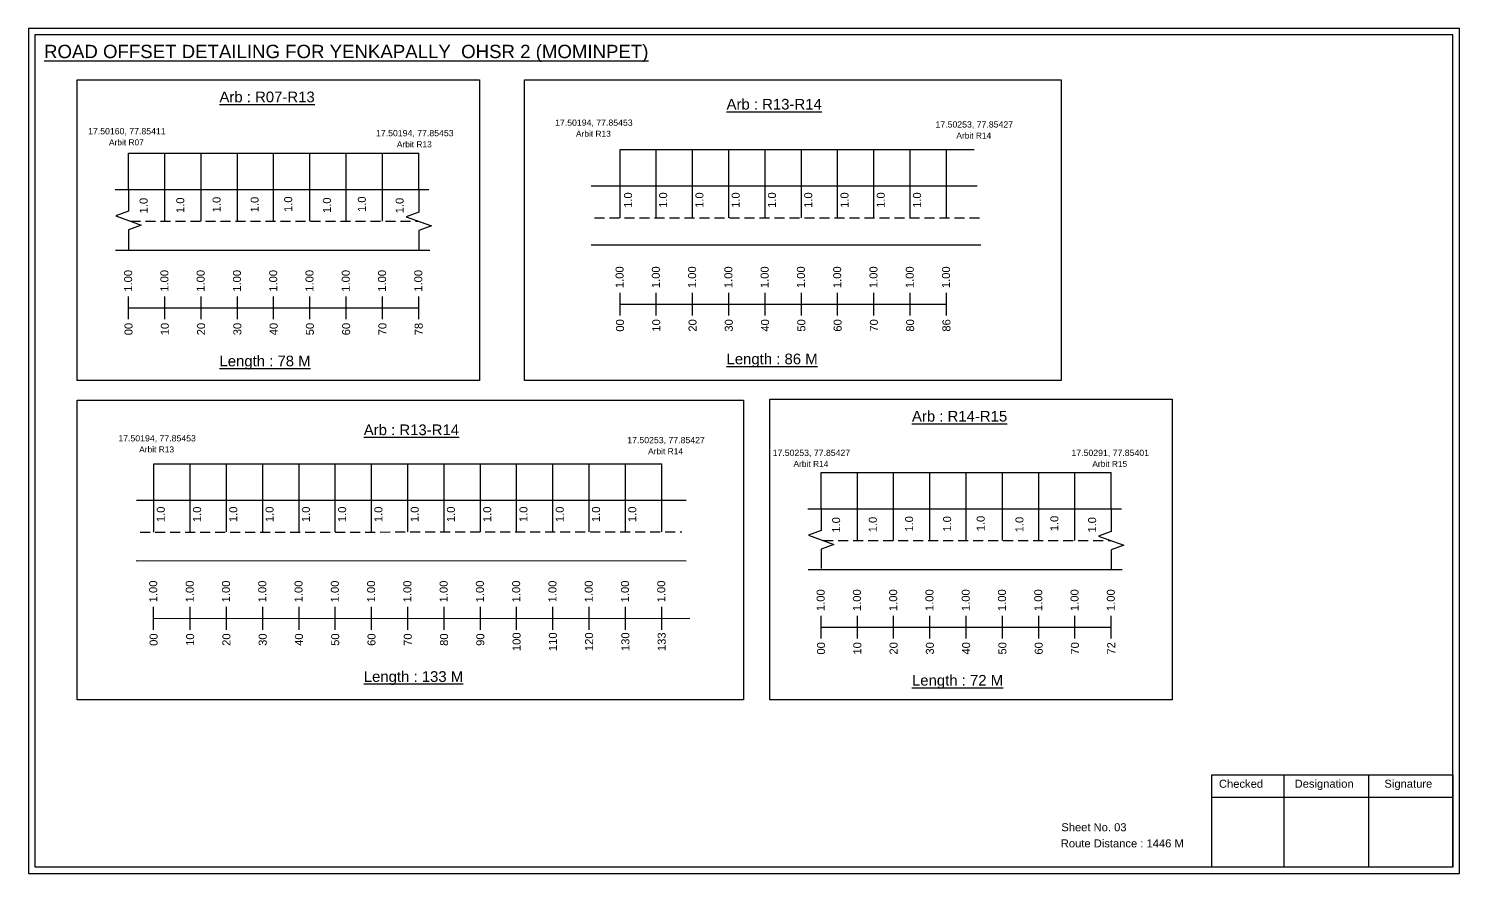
# Model space of a CAD drawing. Header units: inches. Extents: x 1316 to 4752, y 533 to 3817.
# Drawn here: x 2874 to 3411, y 533 to 850 of the extents above; entities that cross this region are included whole.
import ezdxf

# ---------------------------------------------------------------- set-up
doc = ezdxf.new("R2010")
doc.units = ezdxf.units.IN
doc.header["$MEASUREMENT"] = 0
doc.linetypes.add('DASHED2', pattern=[0.375, 0.25, -0.125])
doc.layers.add('PDF_Geometry', color=7, linetype='Continuous')
doc.layers.add('PDF_Text', color=5, linetype='Continuous')
doc.styles.add('PDF Arial', font='arial.ttf')
doc.styles.get("Standard").update_dxf_attribs({"font": 'arial.ttf'})

msp = doc.modelspace()

# ---------------------------------------------------------------- linework, layer by layer
at = {"color": 5}
for p, q in [((2911.71, 803.17), (3020.51, 803.17)), ((3095.98, 804.53), (3228.76, 804.53)), ((2921.22, 686.73), (3111.62, 686.73)), ((3171.37, 683.46), (3280.17, 683.46))]:
    msp.add_line(p, q, dxfattribs=at)
for p, q in [((2911.71, 789.53), (2911.71, 803.17)), ((2925.31, 777.64), (2925.31, 803.17)), ((2938.91, 777.64), (2938.91, 803.17)), ((2952.51, 777.64), (2952.51, 803.17)), ((2966.11, 777.64), (2966.11, 803.17)), ((2979.71, 777.64), (2979.71, 803.17)), ((2993.31, 777.64), (2993.31, 803.17)), ((3006.91, 777.64), (3006.91, 803.17)), ((3020.51, 789.52), (3020.51, 803.17)), ((3095.98, 779), (3095.98, 804.53)), ((3109.58, 779), (3109.58, 804.53)), ((3123.18, 779), (3123.18, 804.53)), ((3136.78, 779), (3136.78, 804.53)), ((3150.38, 779), (3150.38, 804.53)), ((3163.98, 779), (3163.98, 804.53)), ((3177.58, 779), (3177.58, 804.53)), ((3191.18, 779), (3191.18, 804.53)), ((3204.78, 779), (3204.78, 804.53)), ((3218.38, 779), (3218.38, 804.53)), ((2906.71, 789.52), (3024.33, 789.58)), ((3085.1, 790.88), (3229.89, 790.88)), ((3231.3, 768.69), (3085.1, 768.69)), ((2906.86, 766.84), (3024.64, 766.84)), ((2921.22, 661.12), (2921.22, 686.73)), ((2934.82, 661.2), (2934.82, 686.73)), ((2948.42, 661.2), (2948.42, 686.73)), ((2962.02, 661.2), (2962.02, 686.73)), ((2975.62, 661.2), (2975.62, 686.73)), ((2989.22, 661.2), (2989.22, 686.73)), ((3002.82, 661.2), (3002.82, 686.73)), ((3016.42, 661.2), (3016.42, 686.73)), ((3030.02, 661.2), (3030.02, 686.73)), ((3043.62, 661.2), (3043.62, 686.73)), ((3057.22, 661.2), (3057.22, 686.73)), ((3070.82, 661.2), (3070.82, 686.73)), ((3084.42, 661.2), (3084.42, 686.73)), ((3098.02, 661.2), (3098.02, 686.73)), ((3111.62, 661.2), (3111.62, 686.73)), ((3171.37, 669.81), (3171.37, 683.46)), ((3184.97, 657.92), (3184.97, 683.46)), ((3198.57, 657.92), (3198.57, 683.46)), ((3212.17, 657.92), (3212.17, 683.46)), ((3225.77, 657.92), (3225.77, 683.46)), ((3239.37, 657.92), (3239.37, 683.46)), ((3252.97, 657.92), (3252.97, 683.46)), ((3266.57, 657.92), (3266.57, 683.46)), ((3280.17, 669.81), (3280.17, 683.46)), ((2914.68, 673.07), (3120.78, 673.08)), ((3166.37, 669.81), (3283.99, 669.87)), ((2914.58, 650.46), (3120.74, 650.36)), ((3166.52, 647.12), (3284.3, 647.12))]:
    msp.add_line(p, q)
at = {"linetype": 'DASHED2', "ltscale": 15}
for p, q in [((3086.38, 779), (3230.74, 779)), ((2912.47, 777.64), (3020.51, 777.64)), ((2916.03, 661.12), (3119.21, 661.2)), ((3172.13, 657.92), (3280.17, 657.92))]:
    msp.add_line(p, q, dxfattribs=at)
at = {"color": 217, "true_color": 0x93278f}
for p, q in [((2911.71, 740.94), (2911.71, 749.5)), ((2925.31, 740.94), (2925.31, 749.5)), ((2938.91, 740.94), (2938.91, 749.5)), ((2952.51, 740.94), (2952.51, 749.5)), ((2966.11, 740.94), (2966.11, 749.5)), ((2979.71, 740.94), (2979.71, 749.5)), ((2993.31, 740.94), (2993.31, 749.5)), ((3006.91, 740.94), (3006.91, 749.5)), ((3020.51, 740.94), (3020.51, 749.5)), ((3095.98, 742.3), (3095.98, 750.85)), ((3095.98, 746.57), (3218.38, 746.59)), ((3109.58, 742.3), (3109.58, 750.85)), ((3123.18, 742.3), (3123.18, 750.85)), ((3136.78, 742.3), (3136.78, 750.85)), ((3150.38, 742.3), (3150.38, 750.85)), ((3163.98, 742.3), (3163.98, 750.85)), ((3177.58, 742.3), (3177.58, 750.85)), ((3191.18, 742.3), (3191.18, 750.85)), ((3204.78, 742.3), (3204.78, 750.85)), ((3218.38, 742.3), (3218.38, 750.85)), ((2911.71, 745.21), (3020.51, 745.21)), ((2921.11, 624.5), (2921.11, 633.05)), ((2934.82, 624.5), (2934.82, 633.05)), ((2948.42, 624.5), (2948.42, 633.05)), ((2962.02, 624.5), (2962.02, 633.05)), ((2975.62, 624.5), (2975.62, 633.05)), ((2989.22, 624.5), (2989.22, 633.05)), ((3002.82, 624.5), (3002.82, 633.05)), ((3016.42, 624.5), (3016.42, 633.05)), ((3030.02, 624.5), (3030.02, 633.05)), ((3043.62, 624.5), (3043.62, 633.05)), ((3057.22, 624.5), (3057.22, 633.05)), ((3070.82, 624.5), (3070.82, 633.05)), ((3084.42, 624.5), (3084.42, 633.05)), ((3098.02, 624.5), (3098.02, 633.05)), ((3111.62, 624.5), (3111.62, 633.05)), ((2921.11, 628.76), (3122.18, 628.81)), ((3171.37, 621.23), (3171.37, 629.78)), ((3184.97, 621.23), (3184.97, 629.78)), ((3198.57, 621.23), (3198.57, 629.78)), ((3212.17, 621.23), (3212.17, 629.78)), ((3225.77, 621.23), (3225.77, 629.78)), ((3239.37, 621.23), (3239.37, 629.78)), ((3252.97, 621.23), (3252.97, 629.78)), ((3266.57, 621.23), (3266.57, 629.78)), ((3280.17, 621.23), (3280.17, 629.78)), ((3171.37, 625.49), (3280.17, 625.49))]:
    msp.add_line(p, q, dxfattribs=at)
for points in [[(2892.48, 830.66), (3043.34, 830.66), (3043.34, 717.98), (2892.48, 717.98)], [(3060.21, 830.66), (3261.44, 830.66), (3261.44, 717.98), (3060.21, 717.98)], [(2892.48, 710.62), (3142.34, 710.62), (3142.34, 598.26), (2892.48, 598.26)], [(3152.14, 710.94), (3302.99, 710.94), (3302.99, 598.26), (3152.14, 598.26)]]:
    msp.add_lwpolyline(points, close=True)
at = {"linetype": 'Continuous'}
for points in [[(2911.69, 789.81), (2911.69, 781.38), (2906.95, 779.65), (2916.43, 776.2), (2911.69, 774.47), (2911.69, 767.12)], [(3020.51, 789.52), (3020.51, 781.09), (3015.77, 779.37), (3025.25, 775.91), (3020.51, 774.19), (3020.51, 766.84)], [(3171.35, 670.09), (3171.35, 661.66), (3166.61, 659.93), (3176.09, 656.48), (3171.35, 654.76), (3171.35, 647.41)], [(3280.17, 669.81), (3280.17, 661.38), (3275.43, 659.65), (3284.91, 656.2), (3280.17, 654.47), (3280.17, 647.12)]]:
    msp.add_lwpolyline(points, dxfattribs=at)
at = {"layer": 'PDF_Geometry'}
for points in [[(2874.23, 849.88), (2874.23, 533.17), (3410.7, 533.17), (3410.7, 849.88)], [(2876.56, 847.55), (2876.56, 535.59), (3408.28, 535.59), (3408.28, 847.55)]]:
    msp.add_lwpolyline(points, close=True, dxfattribs=at)
at = {"layer": 'PDF_Geometry', "color": 242, "true_color": 0xcc1f26}
msp.add_lwpolyline([(3408.28, 535.49), (3317.94, 535.49), (3317.94, 570.11), (3408.28, 570.11)], close=True, dxfattribs=at)
for points in [[(3344.92, 570.11), (3344.92, 535.49)], [(3376.65, 570.11), (3376.65, 535.49)], [(3317.94, 561.73), (3408.28, 561.73)]]:
    msp.add_lwpolyline(points, dxfattribs=at)

# ---------------------------------------------------------------- texts
at = {"color": 242, "true_color": 0xcd2027}
for s, height, p in [('%%UROAD OFFSET DETAILING FOR YENKAPALLY  OHSR 2 (MOMINPET)', 5, (2880.01, 838.81)), ('%%UArb : R07-R13', 4, (2945.79, 822.27)), ('%%UArb : R13-R14', 4, (3135.92, 819.54)), ('%%ULength : 78 M', 4, (2945.79, 723.27)), ('%%ULength : 86 M', 4, (3135.92, 724.04)), ('%%UArb : R14-R15', 4, (3205.45, 702.56)), ('%%UArb : R13-R14', 4, (2999.9, 697.47)), ('%%ULength : 133 M', 4, (2999.9, 604.97)), ('%%ULength : 72 M', 4, (3205.45, 603.56))]:
    msp.add_text(s, height=height, dxfattribs=at).set_placement(p)
at = {"color": 5}
for s, height, p in [('17.50194, 77.85453', 2.34, (3071.63, 813.45)), ('17.50160, 77.85411', 2.34, (2896.53, 810.24)), ('17.50194, 77.85453', 2.34, (3004.49, 809.53)), ('Arbit R13', 2.246, (3079.45, 809.33)), ('17.50253, 77.85427', 2.34, (3214.27, 812.79)), ('Arbit R14', 2.246, (3222.09, 808.66)), ('Arbit R07', 2.246, (2904.35, 806.12)), ('Arbit R13', 2.246, (3012.31, 805.4)), ('17.50194, 77.85453', 2.34, (2907.87, 695.11)), ('Arbit R13', 2.246, (2915.69, 690.99)), ('17.50253, 77.85427', 2.34, (3098.7, 694.45)), ('Arbit R14', 2.246, (3106.52, 690.32)), ('17.50253, 77.85427', 2.34, (3153.21, 689.69)), ('Arbit R14', 2.246, (3161.03, 685.57)), ('17.50291, 77.85401', 2.34, (3265.25, 689.67)), ('Arbit R15', 2.246, (3273.07, 685.55))]:
    msp.add_text(s, height=height, dxfattribs=at).set_placement(p)
for p in [(2918.84, 780.62), (2932.59, 780.75), (2946.21, 781.01), (2960.47, 781.01), (2973.06, 781.14), (2987.58, 780.75), (3000.68, 781.14), (3014.84, 780.64), (3100.49, 782.67), (3113.65, 782.67), (3127.25, 782.67), (3140.85, 782.67), (3154.45, 782.67), (3168.05, 782.67), (3181.65, 782.67), (3195.25, 782.67), (3208.85, 782.67), (2925.28, 664.87), (2938.88, 664.87), (2952.48, 664.87), (2966.08, 664.87), (2979.68, 664.87), (2993.28, 664.87), (3006.88, 664.87), (3020.48, 664.87), (3034.08, 664.87), (3047.68, 664.87), (3061.28, 664.87), (3074.88, 664.87), (3088.48, 664.87), (3102.08, 664.87), (3178.5, 660.91), (3192.25, 661.04), (3205.87, 661.29), (3220.13, 661.29), (3232.72, 661.42), (3247.24, 661.04), (3260.34, 661.42), (3274.5, 660.92)]:
    msp.add_text('1.0', height=3, rotation=90).set_placement(p)
at = {"color": 217, "true_color": 0x93278f}
for s, p in [('1.00', (2913.04, 751.24)), ('1.00', (2926.64, 751.24)), ('1.00', (2940.24, 751.24)), ('1.00', (2953.84, 751.24)), ('1.00', (2967.44, 751.24)), ('1.00', (2981.04, 751.24)), ('1.00', (2994.64, 751.24)), ('1.00', (3008.24, 751.24)), ('1.00', (3021.84, 751.24)), ('1.00', (3097.31, 752.59)), ('1.00', (3110.91, 752.59)), ('1.00', (3124.51, 752.59)), ('1.00', (3138.11, 752.59)), ('1.00', (3151.71, 752.59)), ('1.00', (3165.31, 752.59)), ('1.00', (3178.91, 752.59)), ('1.00', (3192.51, 752.59)), ('1.00', (3206.11, 752.59)), ('1.00', (3219.71, 752.59)), ('00', (3097.46, 736.27)), ('10', (3111.06, 736.27)), ('20', (3124.66, 736.27)), ('30', (3138.26, 736.27)), ('40', (3151.86, 736.27)), ('50', (3165.46, 736.27)), ('60', (3179.06, 736.27)), ('70', (3192.66, 736.27)), ('80', (3206.26, 736.27)), ('86', (3219.86, 736.27)), ('00', (2913.19, 734.91)), ('10', (2926.79, 734.91)), ('20', (2940.39, 734.91)), ('30', (2953.99, 734.91)), ('40', (2967.59, 734.91)), ('50', (2981.19, 734.91)), ('60', (2994.79, 734.91)), ('70', (3008.39, 734.91)), ('78', (3021.99, 734.91)), ('1.00', (2922.44, 634.79)), ('1.00', (2936.14, 634.79)), ('1.00', (2949.74, 634.79)), ('1.00', (2963.34, 634.79)), ('1.00', (2976.94, 634.79)), ('1.00', (2990.54, 634.79)), ('1.00', (3004.14, 634.79)), ('1.00', (3017.74, 634.79)), ('1.00', (3031.34, 634.79)), ('1.00', (3044.94, 634.79)), ('1.00', (3058.54, 634.79)), ('1.00', (3072.14, 634.79)), ('1.00', (3085.74, 634.79)), ('1.00', (3099.34, 634.79)), ('1.00', (3112.94, 634.79)), ('1.00', (3172.7, 631.52)), ('1.00', (3186.3, 631.52)), ('1.00', (3199.9, 631.52)), ('1.00', (3213.5, 631.52)), ('1.00', (3227.1, 631.52)), ('1.00', (3240.7, 631.52)), ('1.00', (3254.3, 631.52)), ('1.00', (3267.9, 631.52)), ('1.00', (3281.5, 631.52)), ('00', (2922.59, 618.47)), ('10', (2936.29, 618.47)), ('20', (2949.89, 618.47)), ('30', (2963.49, 618.47)), ('40', (2977.09, 618.47)), ('50', (2990.69, 618.47)), ('60', (3004.29, 618.47)), ('70', (3017.89, 618.47)), ('80', (3031.49, 618.47)), ('90', (3045.09, 618.47)), ('100', (3058.69, 616.52)), ('110', (3072.29, 616.52)), ('120', (3085.89, 616.52)), ('130', (3099.49, 616.52)), ('133', (3113.09, 616.52)), ('00', (3172.85, 615.2)), ('10', (3186.45, 615.2)), ('20', (3200.05, 615.2)), ('30', (3213.65, 615.2)), ('40', (3227.25, 615.2)), ('50', (3240.85, 615.2)), ('60', (3254.45, 615.2)), ('70', (3268.05, 615.2)), ('72', (3281.65, 615.2))]:
    msp.add_text(s, height=3, rotation=90, dxfattribs=at).set_placement(p)
for s, p in [('Sheet No. 03', (3261.44, 548.97)), ('Route Distance : 1446 M', (3261.25, 542.92))]:
    msp.add_text(s, height=3).set_placement(p)
at = {"layer": 'PDF_Text', "color": 7, "attachment_point": 7, "style": 'PDF Arial'}
for s, insert, char_height in [('Checked', (3320.55, 565.22), 3.001), ('Designation', (3348.92, 564.39), 3.0006), ('Signature', (3382.6, 564.39), 3.001)]:
    msp.add_mtext(s, dxfattribs=dict(at, insert=insert, char_height=char_height))

doc.saveas('drawing.dxf')
